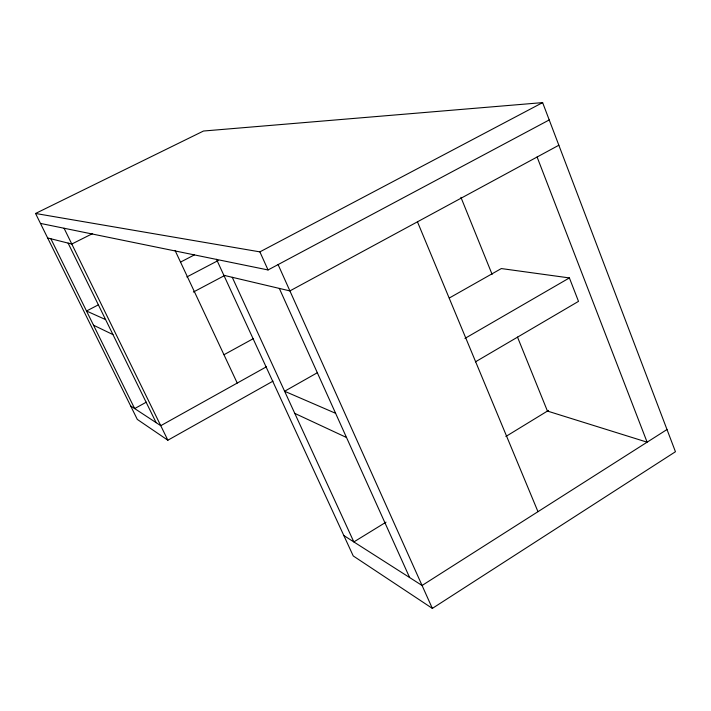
<?xml version="1.0" encoding="UTF-8"?>
<svg xmlns="http://www.w3.org/2000/svg" width="711" height="711" viewBox="0 0 711 711"><rect width="100%" height="100%" fill="white"/><g stroke="black" fill="none" stroke-linecap="round" stroke-linejoin="round"><path stroke-width="1.07" d="M216.473 259.284L353.243 555.949L432.35 608.394L675.45 451.734L542.626 102.606L203.488 131.028L35.55 213.478L137.303 419.41L167.867 440.216L272.997 381.14M666.998 429.524L422.067 585.482L343.84 535.543M386.029 522.158L353.847 541.933L232.257 277.299M505.868 436.483L548.501 410.416M475.401 361.872L578.505 301.366L569.395 277.93L501.326 268.562L449.316 298.007M464.958 338.409L569.395 277.93M317.364 372.715L284.613 391.254L335.61 413.304M266.385 366.814L160.757 425.693L130.646 405.937M224.089 354.673L253.285 338.658M146.333 402.159L134.663 408.576L50.863 238.772M558.846 145.231L289.91 290.906L223.867 275.317M40.465 223.414L268.047 269.958L549.221 119.946M193.365 292.052L224.738 275.45M35.55 213.478L259.888 251.872L542.626 102.606M186.86 276.961L218.188 260.528M98.269 304.895L86.511 311.009L105.601 319.595M180.576 262.083L194.299 254.947M92.626 233.564L71.793 244.033L47.655 237.963M294.789 413.393L346.515 437.505M93.514 325.203L112.96 334.597M64.061 228.24L167.867 440.216M68.096 243.1L156.153 422.672M175.075 250.468L237.234 383.06M259.888 251.872L268.047 269.958M279.325 288.408L409.616 577.536M278.099 264.59L432.35 608.394M417.455 221.814L537.978 511.68M460.924 197.32L492.119 274.393M517.492 337.076L547.434 411.065L647.117 442.18L537.098 157.007"/></g></svg>
